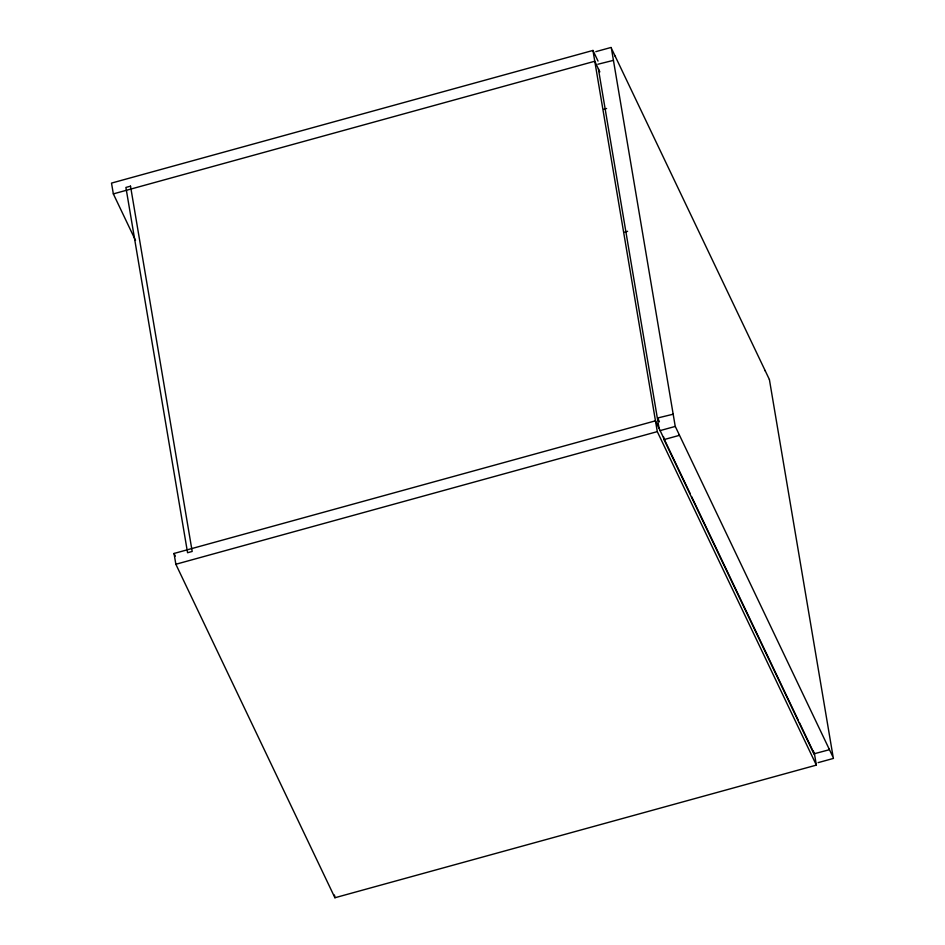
<?xml version="1.0" encoding="UTF-8"?>
<svg xmlns="http://www.w3.org/2000/svg" width="945" height="945" viewBox="0 0 945 945"><rect width="100%" height="100%" fill="white"/><g stroke="black" fill="none" stroke-linecap="round" stroke-linejoin="round"><path stroke-width="1.42" d="M597.913 64.236L613.447 60.362M675.073 426.478L659.905 430.66M598.02 61.082L592.952 50.451L111.51 183.094L113.341 193.89L135.513 240.396M113.341 193.89L594.771 61.248L599.839 71.879M603.867 109.242L606.607 108.498M624.775 232.08L627.61 231.301M799.328 722.429L814.531 754.311L816.362 765.107L334.92 897.75L175.853 564.26L174.034 553.463L655.464 420.82L690.322 493.904M175.853 564.26L657.295 431.629L816.362 765.107M615.171 56.145L615.431 56.735M765.119 370.511L765.379 371.101M611.155 47.427L595.799 51.656M663.508 436.708L664.111 439.567L679.195 435.409L679.242 434.735M663.969 439.472L813.917 753.838L829.143 749.775L829.19 749.101M818.122 762.639L833.478 758.41M673.171 414.217L657.72 417.973L659.433 421.824M691.586 496.562L798.053 719.771M174.034 553.463L175.297 556.121M813.456 751.074L813.917 753.838M598.374 68.808L659.078 428.38M592.952 50.451L657.295 431.629M334.471 895.045L334.92 897.75M130.516 186.165L125.909 187.441L187.571 552.731L192.178 551.455L130.516 186.165M769.407 379.547L611.403 48.289L675.214 426.278L833.218 757.547L769.407 379.547"/></g></svg>
